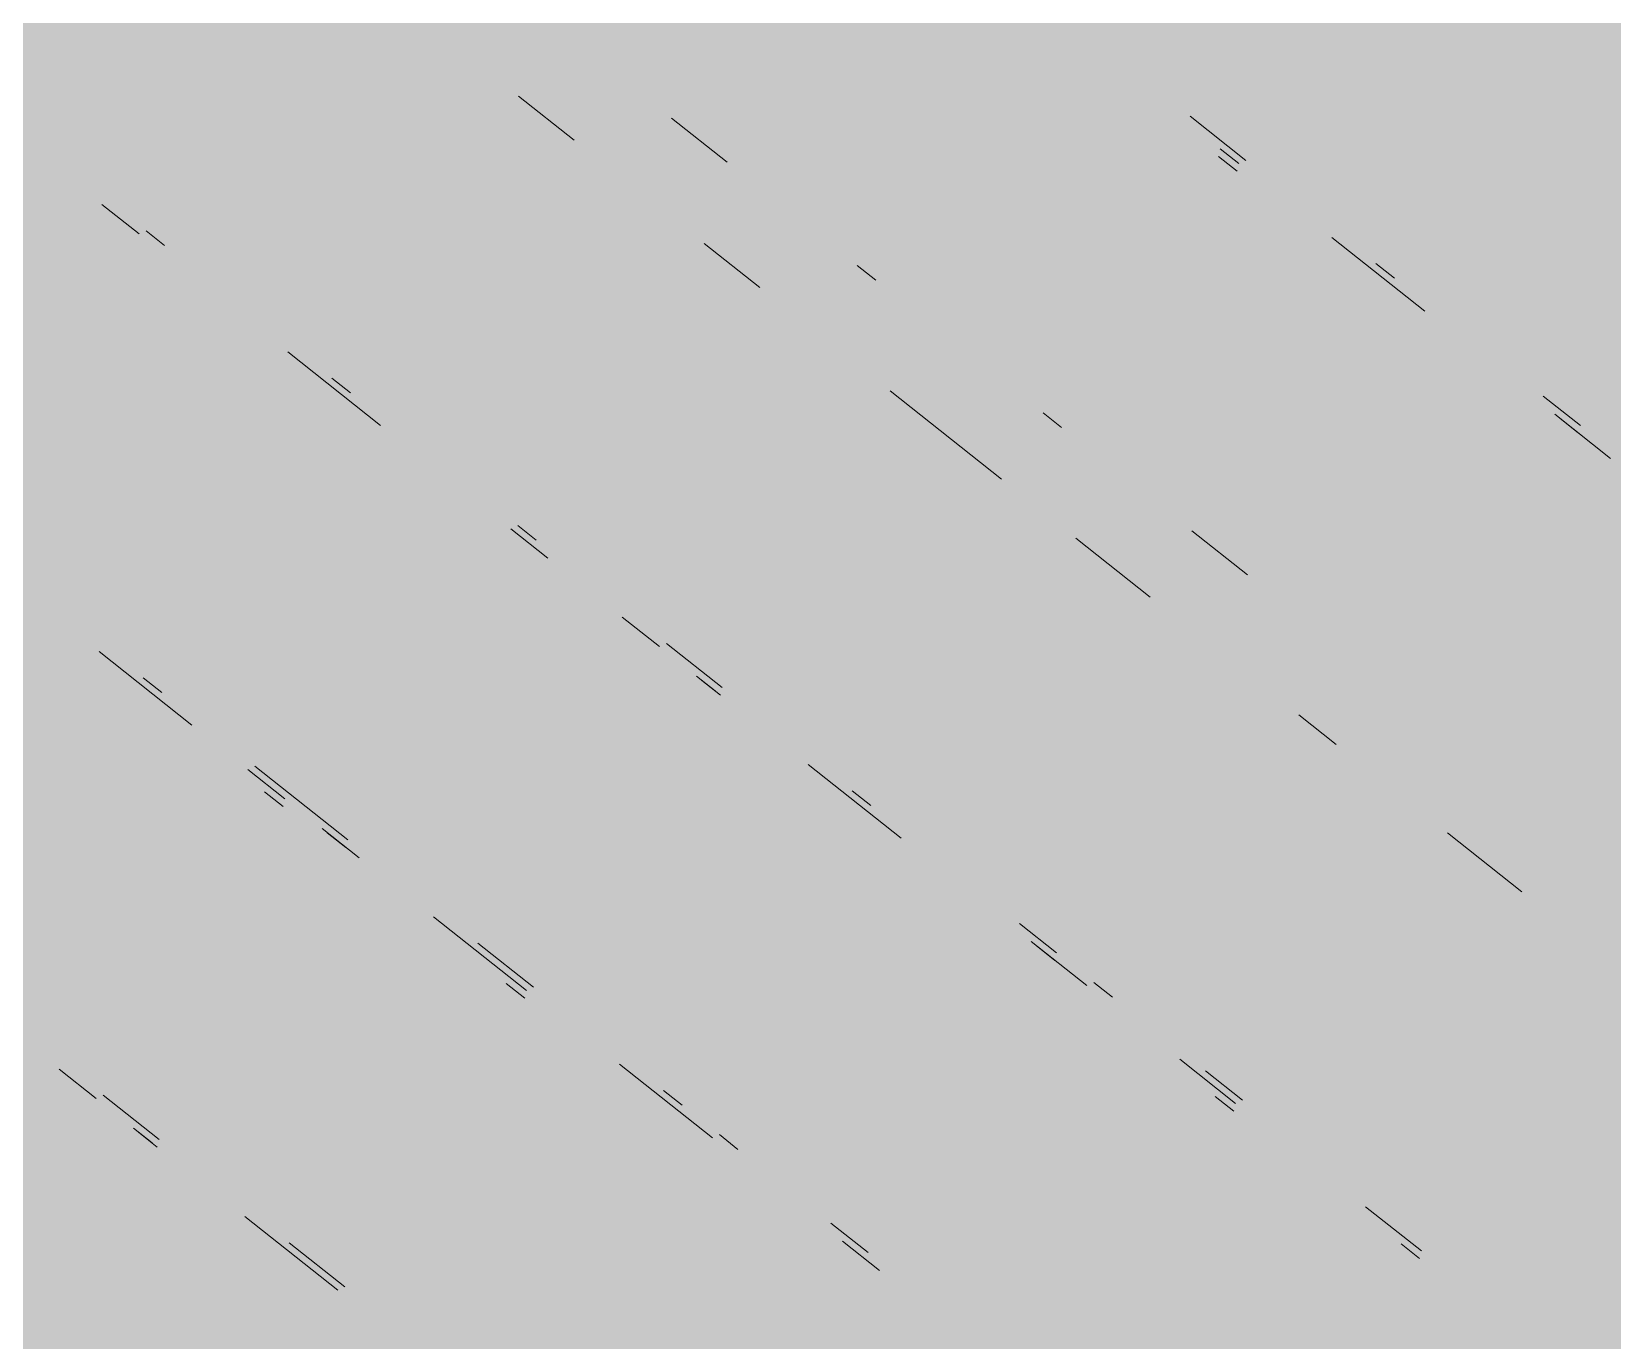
# Paper-space layout '03 3D Building and Roof' of a CAD drawing. Header units: millimetres. Extents: x 5 to 415, y 5 to 292.
# Drawn here: x 262.83 to 265.654, y 85.482 to 87.821 of the extents above; entities that cross this region are included whole.
import ezdxf

# ---------------------------------------------------------------- set-up
doc = ezdxf.new("R2010")
doc.units = ezdxf.units.MM
doc.layers.add('EXISTING', color=7, linetype='Continuous')
doc.layers.add('IMAGES', color=7, linetype='Continuous')

# ---------------------------------------------------------------- blocks, each defined once
blk = doc.blocks.new('SHEET_03')
at = {"layer": 'EXISTING', "color": 250, "lineweight": 9}
for p, q in [((263.6997, 87.7059), (263.7993, 87.6269)), ((264.0726, 87.5875), (263.973, 87.6665)), ((264.9992, 87.5909), (264.8996, 87.6699)), ((264.9836, 87.5714), (264.9504, 87.5977)), ((264.9535, 87.6114), (264.9867, 87.585)), ((262.9557, 87.5119), (263.0221, 87.4593)), ((263.0678, 87.4388), (263.0346, 87.4651)), ((265.1527, 87.4533), (265.3187, 87.3216)), ((264.0316, 87.4425), (264.1312, 87.3635)), ((264.3381, 87.3768), (264.3049, 87.4031)), ((265.2648, 87.3802), (265.2316, 87.4065)), ((263.2877, 87.2485), (263.4537, 87.1168)), ((263.3998, 87.1754), (263.3666, 87.2017)), ((264.3636, 87.1791), (264.5628, 87.0211)), ((265.5967, 87.1168), (265.5303, 87.1695)), ((264.6701, 87.1134), (264.6369, 87.1397)), ((265.551, 87.1373), (265.6506, 87.0582)), ((265.5936, 87.1032), (265.5604, 87.1295)), ((263.686, 86.9325), (263.7524, 86.8798)), ((263.7317, 86.912), (263.6985, 86.9383)), ((264.6956, 86.9157), (264.8283, 86.8104)), ((265.002, 86.85), (264.9024, 86.929)), ((263.8852, 86.7744), (263.9516, 86.7218)), ((264.0637, 86.6486), (263.9641, 86.7276)), ((262.9507, 86.713), (263.1167, 86.5813)), ((263.0628, 86.6399), (263.0296, 86.6662)), ((264.018, 86.6691), (264.0512, 86.6427)), ((264.0605, 86.635), (264.0274, 86.6613)), ((265.0939, 86.5997), (265.1603, 86.547)), ((263.2163, 86.5023), (263.2827, 86.4496)), ((263.3948, 86.3765), (263.2288, 86.5082)), ((264.2172, 86.511), (264.3832, 86.3794)), ((263.2796, 86.436), (263.2464, 86.4624)), ((264.3292, 86.4379), (264.2961, 86.4642)), ((263.3491, 86.397), (263.4155, 86.3443)), ((263.3916, 86.3629), (263.3584, 86.3892)), ((265.3595, 86.3889), (265.4922, 86.2836)), ((263.5483, 86.2389), (263.7142, 86.1072)), ((264.6612, 86.1745), (264.5948, 86.2272)), ((263.7267, 86.1131), (263.6271, 86.1921)), ((264.6155, 86.195), (264.7151, 86.116)), ((264.6581, 86.1609), (264.6249, 86.1872)), ((264.7608, 86.0955), (264.7276, 86.1218)), ((263.7111, 86.0936), (263.6779, 86.12)), ((264.8811, 85.9843), (264.9807, 85.9052)), ((262.8794, 85.9668), (262.9458, 85.9142)), ((263.8802, 85.9755), (264.0462, 85.8439)), ((264.9932, 85.9111), (264.9268, 85.9638)), ((263.9923, 85.9024), (263.9591, 85.9287)), ((263.0578, 85.841), (262.9582, 85.92)), ((264.9775, 85.8916), (264.9443, 85.918)), ((263.0121, 85.8615), (263.0453, 85.8351)), ((263.0547, 85.8274), (263.0215, 85.8537)), ((264.0919, 85.8234), (264.0587, 85.8497)), ((263.2113, 85.7034), (263.3773, 85.5717)), ((265.213, 85.7209), (265.3126, 85.6419)), ((264.3243, 85.639), (264.2579, 85.6917)), ((263.3898, 85.5776), (263.2902, 85.6566)), ((264.2786, 85.6595), (264.345, 85.6068)), ((265.3095, 85.6282), (265.2763, 85.6546))]:
    blk.add_line(p, q, dxfattribs=at)
at = {"layer": 'IMAGES', "color": 7}
for points in [[(262.7382, 87.8201), (263.22, 87.8201), (262.7382, 87.9165), (263.22, 87.9165)], [(263.22, 87.8201), (263.3164, 87.8201), (263.22, 87.9165), (263.3164, 87.9165)], [(263.3164, 87.8201), (263.4127, 87.8201), (263.3164, 87.9165), (263.4127, 87.9165)], [(263.4127, 87.8201), (263.5091, 87.8201), (263.4127, 87.9165), (263.5091, 87.9165)], [(263.5091, 87.8201), (263.7018, 87.8201), (263.5091, 87.9165), (263.7018, 87.9165)], [(263.7018, 87.8201), (263.7982, 87.8201), (263.7018, 87.9165), (263.7982, 87.9165)], [(263.7982, 87.8201), (263.8945, 87.8201), (263.7982, 87.9165), (263.8945, 87.9165)], [(263.8945, 87.8201), (263.9909, 87.8201), (263.8945, 87.9165), (263.9909, 87.9165)], [(263.9909, 87.8201), (264.3764, 87.8201), (263.9909, 87.9165), (264.3764, 87.9165)], [(264.3764, 87.8201), (264.4727, 87.8201), (264.3764, 87.9165), (264.4727, 87.9165)], [(264.4727, 87.8201), (264.5691, 87.8201), (264.4727, 87.9165), (264.5691, 87.9165)], [(264.5691, 87.8201), (264.7618, 87.8201), (264.5691, 87.9165), (264.7618, 87.9165)], [(264.7618, 87.8201), (264.8582, 87.8201), (264.7618, 87.9165), (264.8582, 87.9165)], [(264.8582, 87.8201), (265.4364, 87.8201), (264.8582, 87.9165), (265.4364, 87.9165)], [(265.4364, 87.8201), (265.5327, 87.8201), (265.4364, 87.9165), (265.5327, 87.9165)], [(265.5327, 87.8201), (265.7255, 87.8201), (265.5327, 87.9165), (265.7255, 87.9165)], [(262.7382, 87.7237), (262.8345, 87.7237), (262.7382, 87.8201), (262.8345, 87.8201)], [(262.8345, 87.7237), (262.9309, 87.7237), (262.8345, 87.8201), (262.9309, 87.8201)], [(262.9309, 87.7237), (263.3164, 87.7237), (262.9309, 87.8201), (263.3164, 87.8201)], [(263.3164, 87.7237), (263.4127, 87.7237), (263.3164, 87.8201), (263.4127, 87.8201)], [(263.4127, 87.7237), (263.5091, 87.7237), (263.4127, 87.8201), (263.5091, 87.8201)], [(263.5091, 87.7237), (263.6055, 87.7237), (263.5091, 87.8201), (263.6055, 87.8201)], [(263.6055, 87.7237), (263.8945, 87.7237), (263.6055, 87.8201), (263.8945, 87.8201)], [(263.8945, 87.7237), (264.0873, 87.7237), (263.8945, 87.8201), (264.0873, 87.8201)], [(264.0873, 87.7237), (264.4727, 87.7237), (264.0873, 87.8201), (264.4727, 87.8201)], [(264.4727, 87.7237), (264.5691, 87.7237), (264.4727, 87.8201), (264.5691, 87.8201)], [(264.5691, 87.7237), (264.6655, 87.7237), (264.5691, 87.8201), (264.6655, 87.8201)], [(264.6655, 87.7237), (264.8582, 87.7237), (264.6655, 87.8201), (264.8582, 87.8201)], [(264.8582, 87.7237), (264.9545, 87.7237), (264.8582, 87.8201), (264.9545, 87.8201)], [(264.9545, 87.7237), (265.0509, 87.7237), (264.9545, 87.8201), (265.0509, 87.8201)], [(265.0509, 87.7237), (265.6291, 87.7237), (265.0509, 87.8201), (265.6291, 87.8201)], [(265.6291, 87.7237), (265.7255, 87.7237), (265.6291, 87.8201), (265.7255, 87.8201)], [(262.6418, 87.6273), (262.8345, 87.6273), (262.6418, 87.7237), (262.8345, 87.7237)], [(262.8345, 87.6273), (262.9309, 87.6273), (262.8345, 87.7237), (262.9309, 87.7237)], [(262.9309, 87.6273), (263.5091, 87.6273), (262.9309, 87.7237), (263.5091, 87.7237)], [(263.5091, 87.6273), (263.6055, 87.6273), (263.5091, 87.7237), (263.6055, 87.7237)], [(263.6055, 87.6273), (263.7018, 87.6273), (263.6055, 87.7237), (263.7018, 87.7237)], [(263.7018, 87.6273), (263.7982, 87.6273), (263.7018, 87.7237), (263.7982, 87.7237)], [(263.7982, 87.6273), (263.8945, 87.6273), (263.7982, 87.7237), (263.8945, 87.7237)], [(263.8945, 87.6273), (263.9909, 87.6273), (263.8945, 87.7237), (263.9909, 87.7237)], [(263.9909, 87.6273), (264.0873, 87.6273), (263.9909, 87.7237), (264.0873, 87.7237)], [(264.0873, 87.6273), (264.1836, 87.6273), (264.0873, 87.7237), (264.1836, 87.7237)], [(264.1836, 87.6273), (264.6655, 87.6273), (264.1836, 87.7237), (264.6655, 87.7237)], [(264.6655, 87.6273), (264.7618, 87.6273), (264.6655, 87.7237), (264.7618, 87.7237)], [(264.7618, 87.6273), (264.8582, 87.6273), (264.7618, 87.7237), (264.8582, 87.7237)], [(264.8582, 87.6273), (264.9545, 87.6273), (264.8582, 87.7237), (264.9545, 87.7237)], [(264.9545, 87.6273), (265.0509, 87.6273), (264.9545, 87.7237), (265.0509, 87.7237)], [(265.0509, 87.6273), (265.1473, 87.6273), (265.0509, 87.7237), (265.1473, 87.7237)], [(265.1473, 87.6273), (265.6291, 87.6273), (265.1473, 87.7237), (265.6291, 87.7237)], [(265.6291, 87.6273), (265.7255, 87.6273), (265.6291, 87.7237), (265.7255, 87.7237)], [(262.7382, 87.5309), (262.8345, 87.5309), (262.7382, 87.6273), (262.8345, 87.6273)], [(262.8345, 87.5309), (262.9309, 87.5309), (262.8345, 87.6273), (262.9309, 87.6273)], [(262.9309, 87.5309), (263.0273, 87.5309), (262.9309, 87.6273), (263.0273, 87.6273)], [(263.0273, 87.5309), (263.6055, 87.5309), (263.0273, 87.6273), (263.6055, 87.6273)], [(263.6055, 87.5309), (263.7018, 87.5309), (263.6055, 87.6273), (263.7018, 87.6273)], [(263.7018, 87.5309), (263.7982, 87.5309), (263.7018, 87.6273), (263.7982, 87.6273)], [(263.7982, 87.5309), (263.8945, 87.5309), (263.7982, 87.6273), (263.8945, 87.6273)], [(263.8945, 87.5309), (263.9909, 87.5309), (263.8945, 87.6273), (263.9909, 87.6273)], [(263.9909, 87.5309), (264.1836, 87.5309), (263.9909, 87.6273), (264.1836, 87.6273)], [(264.1836, 87.5309), (264.28, 87.5309), (264.1836, 87.6273), (264.28, 87.6273)], [(264.28, 87.5309), (264.3764, 87.5309), (264.28, 87.6273), (264.3764, 87.6273)], [(264.3764, 87.5309), (264.7618, 87.5309), (264.3764, 87.6273), (264.7618, 87.6273)], [(264.7618, 87.5309), (264.8582, 87.5309), (264.7618, 87.6273), (264.8582, 87.6273)], [(264.8582, 87.5309), (265.0509, 87.5309), (264.8582, 87.6273), (265.0509, 87.6273)], [(265.0509, 87.5309), (265.1473, 87.5309), (265.0509, 87.6273), (265.1473, 87.6273)], [(265.1473, 87.5309), (265.2436, 87.5309), (265.1473, 87.6273), (265.2436, 87.6273)], [(265.2436, 87.5309), (265.7255, 87.5309), (265.2436, 87.6273), (265.7255, 87.6273)], [(262.7382, 87.4345), (262.8345, 87.4345), (262.7382, 87.5309), (262.8345, 87.5309)], [(262.8345, 87.4345), (262.9309, 87.4345), (262.8345, 87.5309), (262.9309, 87.5309)], [(262.9309, 87.4345), (263.0273, 87.4345), (262.9309, 87.5309), (263.0273, 87.5309)], [(263.0273, 87.4345), (263.1236, 87.4345), (263.0273, 87.5309), (263.1236, 87.5309)], [(263.1236, 87.4345), (263.22, 87.4345), (263.1236, 87.5309), (263.22, 87.5309)], [(263.22, 87.4345), (263.7018, 87.4345), (263.22, 87.5309), (263.7018, 87.5309)], [(263.7018, 87.4345), (263.7982, 87.4345), (263.7018, 87.5309), (263.7982, 87.5309)], [(263.7982, 87.4345), (263.8945, 87.4345), (263.7982, 87.5309), (263.8945, 87.5309)], [(263.8945, 87.4345), (264.0873, 87.4345), (263.8945, 87.5309), (264.0873, 87.5309)], [(264.0873, 87.4345), (264.28, 87.4345), (264.0873, 87.5309), (264.28, 87.5309)], [(264.28, 87.4345), (264.3764, 87.4345), (264.28, 87.5309), (264.3764, 87.5309)], [(264.3764, 87.4345), (264.4727, 87.4345), (264.3764, 87.5309), (264.4727, 87.5309)], [(264.4727, 87.4345), (264.8582, 87.4345), (264.4727, 87.5309), (264.8582, 87.5309)], [(264.8582, 87.4345), (264.9545, 87.4345), (264.8582, 87.5309), (264.9545, 87.5309)], [(264.9545, 87.4345), (265.0509, 87.4345), (264.9545, 87.5309), (265.0509, 87.5309)], [(265.0509, 87.4345), (265.1473, 87.4345), (265.0509, 87.5309), (265.1473, 87.5309)], [(265.1473, 87.4345), (265.2436, 87.4345), (265.1473, 87.5309), (265.2436, 87.5309)], [(265.2436, 87.4345), (265.34, 87.4345), (265.2436, 87.5309), (265.34, 87.5309)], [(265.34, 87.4345), (265.9182, 87.4345), (265.34, 87.5309), (265.9182, 87.5309)], [(262.3527, 87.3381), (262.8345, 87.3381), (262.3527, 87.4345), (262.8345, 87.4345)], [(262.8345, 87.3381), (263.0273, 87.3381), (262.8345, 87.4345), (263.0273, 87.4345)], [(263.0273, 87.3381), (263.22, 87.3381), (263.0273, 87.4345), (263.22, 87.4345)], [(263.22, 87.3381), (263.3164, 87.3381), (263.22, 87.4345), (263.3164, 87.4345)], [(263.3164, 87.3381), (263.4127, 87.3381), (263.3164, 87.4345), (263.4127, 87.4345)], [(263.4127, 87.3381), (263.7982, 87.3381), (263.4127, 87.4345), (263.7982, 87.4345)], [(263.7982, 87.3381), (263.9909, 87.3381), (263.7982, 87.4345), (263.9909, 87.4345)], [(263.9909, 87.3381), (264.0873, 87.3381), (263.9909, 87.4345), (264.0873, 87.4345)], [(264.0873, 87.3381), (264.1836, 87.3381), (264.0873, 87.4345), (264.1836, 87.4345)], [(264.1836, 87.3381), (264.28, 87.3381), (264.1836, 87.4345), (264.28, 87.4345)], [(264.28, 87.3381), (264.3764, 87.3381), (264.28, 87.4345), (264.3764, 87.4345)], [(264.3764, 87.3381), (264.4727, 87.3381), (264.3764, 87.4345), (264.4727, 87.4345)], [(264.4727, 87.3381), (264.5691, 87.3381), (264.4727, 87.4345), (264.5691, 87.4345)], [(264.5691, 87.3381), (264.6655, 87.3381), (264.5691, 87.4345), (264.6655, 87.4345)], [(264.6655, 87.3381), (265.1473, 87.3381), (264.6655, 87.4345), (265.1473, 87.4345)], [(265.1473, 87.3381), (265.34, 87.3381), (265.1473, 87.4345), (265.34, 87.4345)], [(265.34, 87.3381), (265.4364, 87.3381), (265.34, 87.4345), (265.4364, 87.4345)], [(265.4364, 87.3381), (266.0145, 87.3381), (265.4364, 87.4345), (266.0145, 87.4345)], [(262.4491, 87.2417), (262.9309, 87.2417), (262.4491, 87.3381), (262.9309, 87.3381)], [(262.9309, 87.2417), (263.0273, 87.2417), (262.9309, 87.3381), (263.0273, 87.3381)], [(263.0273, 87.2417), (263.1236, 87.2417), (263.0273, 87.3381), (263.1236, 87.3381)], [(263.1236, 87.2417), (263.3164, 87.2417), (263.1236, 87.3381), (263.3164, 87.3381)], [(263.3164, 87.2417), (263.4127, 87.2417), (263.3164, 87.3381), (263.4127, 87.3381)], [(263.4127, 87.2417), (263.5091, 87.2417), (263.4127, 87.3381), (263.5091, 87.3381)], [(263.5091, 87.2417), (263.9909, 87.2417), (263.5091, 87.3381), (263.9909, 87.3381)], [(263.9909, 87.2417), (264.0873, 87.2417), (263.9909, 87.3381), (264.0873, 87.3381)], [(264.0873, 87.2417), (264.1836, 87.2417), (264.0873, 87.3381), (264.1836, 87.3381)], [(264.1836, 87.2417), (264.28, 87.2417), (264.1836, 87.3381), (264.28, 87.3381)], [(264.28, 87.2417), (264.3764, 87.2417), (264.28, 87.3381), (264.3764, 87.3381)], [(264.3764, 87.2417), (264.4727, 87.2417), (264.3764, 87.3381), (264.4727, 87.3381)], [(264.4727, 87.2417), (264.5691, 87.2417), (264.4727, 87.3381), (264.5691, 87.3381)], [(264.5691, 87.2417), (264.6655, 87.2417), (264.5691, 87.3381), (264.6655, 87.3381)], [(264.6655, 87.2417), (264.7618, 87.2417), (264.6655, 87.3381), (264.7618, 87.3381)], [(264.7618, 87.2417), (265.2436, 87.2417), (264.7618, 87.3381), (265.2436, 87.3381)], [(265.2436, 87.2417), (265.4364, 87.2417), (265.2436, 87.3381), (265.4364, 87.3381)], [(265.4364, 87.2417), (265.5327, 87.2417), (265.4364, 87.3381), (265.5327, 87.3381)], [(265.5327, 87.2417), (265.6291, 87.2417), (265.5327, 87.3381), (265.6291, 87.3381)], [(265.6291, 87.2417), (266.1109, 87.2417), (265.6291, 87.3381), (266.1109, 87.3381)], [(262.5455, 87.1453), (263.1236, 87.1453), (262.5455, 87.2417), (263.1236, 87.2417)], [(263.1236, 87.1453), (263.22, 87.1453), (263.1236, 87.2417), (263.22, 87.2417)], [(263.22, 87.1453), (263.3164, 87.1453), (263.22, 87.2417), (263.3164, 87.2417)], [(263.3164, 87.1453), (263.4127, 87.1453), (263.3164, 87.2417), (263.4127, 87.2417)], [(263.4127, 87.1453), (263.5091, 87.1453), (263.4127, 87.2417), (263.5091, 87.2417)], [(263.5091, 87.1453), (263.6055, 87.1453), (263.5091, 87.2417), (263.6055, 87.2417)], [(263.6055, 87.1453), (264.0873, 87.1453), (263.6055, 87.2417), (264.0873, 87.2417)], [(264.0873, 87.1453), (264.1836, 87.1453), (264.0873, 87.2417), (264.1836, 87.2417)], [(264.1836, 87.1453), (264.28, 87.1453), (264.1836, 87.2417), (264.28, 87.2417)], [(264.28, 87.1453), (264.3764, 87.1453), (264.28, 87.2417), (264.3764, 87.2417)], [(264.3764, 87.1453), (264.4727, 87.1453), (264.3764, 87.2417), (264.4727, 87.2417)], [(264.4727, 87.0489), (264.5691, 87.0489), (264.4727, 87.2417), (264.5691, 87.2417)], [(264.5691, 87.1453), (264.6655, 87.1453), (264.5691, 87.2417), (264.6655, 87.2417)], [(264.6655, 87.1453), (264.8582, 87.1453), (264.6655, 87.2417), (264.8582, 87.2417)], [(264.8582, 87.1453), (265.2436, 87.1453), (264.8582, 87.2417), (265.2436, 87.2417)], [(265.2436, 87.1453), (265.34, 87.1453), (265.2436, 87.2417), (265.34, 87.2417)], [(265.34, 87.1453), (265.4364, 87.1453), (265.34, 87.2417), (265.4364, 87.2417)], [(265.4364, 87.1453), (265.6291, 87.1453), (265.4364, 87.2417), (265.6291, 87.2417)], [(265.6291, 87.1453), (265.7255, 87.1453), (265.6291, 87.2417), (265.7255, 87.2417)], [(262.7382, 87.0489), (263.22, 87.0489), (262.7382, 87.1453), (263.22, 87.1453)], [(263.22, 87.0489), (263.3164, 87.0489), (263.22, 87.1453), (263.3164, 87.1453)], [(263.3164, 87.0489), (263.4127, 87.0489), (263.3164, 87.1453), (263.4127, 87.1453)], [(263.4127, 87.0489), (263.5091, 87.0489), (263.4127, 87.1453), (263.5091, 87.1453)], [(263.5091, 87.0489), (263.6055, 87.0489), (263.5091, 87.1453), (263.6055, 87.1453)], [(263.6055, 87.0489), (263.7018, 87.0489), (263.6055, 87.1453), (263.7018, 87.1453)], [(263.7018, 87.0489), (263.7982, 87.0489), (263.7018, 87.1453), (263.7982, 87.1453)], [(263.7982, 87.0489), (264.1836, 87.0489), (263.7982, 87.1453), (264.1836, 87.1453)], [(264.1836, 87.0489), (264.28, 87.0489), (264.1836, 87.1453), (264.28, 87.1453)], [(264.28, 87.0489), (264.3764, 87.0489), (264.28, 87.1453), (264.3764, 87.1453)], [(264.3764, 87.0489), (264.4727, 87.0489), (264.3764, 87.1453), (264.4727, 87.1453)], [(264.5691, 87.0489), (264.7618, 87.0489), (264.5691, 87.1453), (264.7618, 87.1453)], [(264.7618, 87.0489), (264.8582, 87.0489), (264.7618, 87.1453), (264.8582, 87.1453)], [(264.8582, 87.0489), (264.9545, 87.0489), (264.8582, 87.1453), (264.9545, 87.1453)], [(264.9545, 87.0489), (265.34, 87.0489), (264.9545, 87.1453), (265.34, 87.1453)], [(265.34, 87.0489), (265.4364, 87.0489), (265.34, 87.1453), (265.4364, 87.1453)], [(265.4364, 87.0489), (265.5327, 87.0489), (265.4364, 87.1453), (265.5327, 87.1453)], [(265.5327, 87.0489), (265.7255, 87.0489), (265.5327, 87.1453), (265.7255, 87.1453)], [(262.7382, 86.9525), (262.8345, 86.9525), (262.7382, 87.0489), (262.8345, 87.0489)], [(262.8345, 86.9525), (263.3164, 86.9525), (262.8345, 87.0489), (263.3164, 87.0489)], [(263.3164, 86.9525), (263.5091, 86.9525), (263.3164, 87.0489), (263.5091, 87.0489)], [(263.5091, 86.9525), (263.7018, 86.9525), (263.5091, 87.0489), (263.7018, 87.0489)], [(263.7018, 86.9525), (263.7982, 86.9525), (263.7018, 87.0489), (263.7982, 87.0489)], [(263.7982, 86.9525), (263.8945, 86.9525), (263.7982, 87.0489), (263.8945, 87.0489)], [(263.8945, 86.9525), (264.28, 86.9525), (263.8945, 87.0489), (264.28, 87.0489)], [(264.28, 86.9525), (264.4727, 86.9525), (264.28, 87.0489), (264.4727, 87.0489)], [(264.4727, 86.9525), (264.5691, 86.9525), (264.4727, 87.0489), (264.5691, 87.0489)], [(264.5691, 86.9525), (264.6655, 86.9525), (264.5691, 87.0489), (264.6655, 87.0489)], [(264.6655, 86.9525), (264.7618, 86.9525), (264.6655, 87.0489), (264.7618, 87.0489)], [(264.7618, 86.9525), (264.8582, 86.9525), (264.7618, 87.0489), (264.8582, 87.0489)], [(264.8582, 86.9525), (264.9545, 86.9525), (264.8582, 87.0489), (264.9545, 87.0489)], [(264.9545, 86.9525), (265.0509, 86.9525), (264.9545, 87.0489), (265.0509, 87.0489)], [(265.0509, 86.9525), (265.4364, 86.9525), (265.0509, 87.0489), (265.4364, 87.0489)], [(265.4364, 86.9525), (265.5327, 86.9525), (265.4364, 87.0489), (265.5327, 87.0489)], [(265.5327, 86.9525), (265.6291, 86.9525), (265.5327, 87.0489), (265.6291, 87.0489)], [(265.6291, 86.9525), (265.8218, 86.9525), (265.6291, 87.0489), (265.8218, 87.0489)], [(262.6418, 86.8561), (262.8345, 86.8561), (262.6418, 86.9525), (262.8345, 86.9525)], [(262.8345, 86.8561), (263.0273, 86.8561), (262.8345, 86.9525), (263.0273, 86.9525)], [(263.0273, 86.8561), (263.5091, 86.8561), (263.0273, 86.9525), (263.5091, 86.9525)], [(263.5091, 86.8561), (263.6055, 86.8561), (263.5091, 86.9525), (263.6055, 86.9525)], [(263.6055, 86.8561), (263.7982, 86.8561), (263.6055, 86.9525), (263.7982, 86.9525)], [(263.7982, 86.8561), (263.8945, 86.8561), (263.7982, 86.9525), (263.8945, 86.9525)], [(263.8945, 86.8561), (263.9909, 86.8561), (263.8945, 86.9525), (263.9909, 86.9525)], [(263.9909, 86.8561), (264.4727, 86.8561), (263.9909, 86.9525), (264.4727, 86.9525)], [(264.4727, 86.8561), (264.5691, 86.8561), (264.4727, 86.9525), (264.5691, 86.9525)], [(264.5691, 86.8561), (264.6655, 86.8561), (264.5691, 86.9525), (264.6655, 86.9525)], [(264.6655, 86.8561), (264.8582, 86.8561), (264.6655, 86.9525), (264.8582, 86.9525)], [(264.8582, 86.8561), (264.9545, 86.8561), (264.8582, 86.9525), (264.9545, 86.9525)], [(264.9545, 86.8561), (265.0509, 86.8561), (264.9545, 86.9525), (265.0509, 86.9525)], [(265.0509, 86.8561), (265.1473, 86.8561), (265.0509, 86.9525), (265.1473, 86.9525)], [(265.1473, 86.8561), (265.6291, 86.8561), (265.1473, 86.9525), (265.6291, 86.9525)], [(265.6291, 86.8561), (265.7255, 86.8561), (265.6291, 86.9525), (265.7255, 86.9525)], [(262.7382, 86.7597), (262.9309, 86.7597), (262.7382, 86.8561), (262.9309, 86.8561)], [(262.9309, 86.7597), (263.0273, 86.7597), (262.9309, 86.8561), (263.0273, 86.8561)], [(263.0273, 86.7597), (263.1236, 86.7597), (263.0273, 86.8561), (263.1236, 86.8561)], [(263.1236, 86.7597), (263.6055, 86.7597), (263.1236, 86.8561), (263.6055, 86.8561)], [(263.6055, 86.7597), (263.7018, 86.7597), (263.6055, 86.8561), (263.7018, 86.8561)], [(263.7018, 86.7597), (263.7982, 86.7597), (263.7018, 86.8561), (263.7982, 86.8561)], [(263.7982, 86.7597), (263.8945, 86.7597), (263.7982, 86.8561), (263.8945, 86.8561)], [(263.8945, 86.7597), (263.9909, 86.7597), (263.8945, 86.8561), (263.9909, 86.8561)], [(263.9909, 86.7597), (264.0873, 86.7597), (263.9909, 86.8561), (264.0873, 86.8561)], [(264.0873, 86.7597), (264.5691, 86.7597), (264.0873, 86.8561), (264.5691, 86.8561)], [(264.5691, 86.7597), (264.6655, 86.7597), (264.5691, 86.8561), (264.6655, 86.8561)], [(264.6655, 86.7597), (264.7618, 86.7597), (264.6655, 86.8561), (264.7618, 86.8561)], [(264.7618, 86.7597), (264.8582, 86.7597), (264.7618, 86.8561), (264.8582, 86.8561)], [(264.8582, 86.7597), (264.9545, 86.7597), (264.8582, 86.8561), (264.9545, 86.8561)], [(264.9545, 86.7597), (265.0509, 86.7597), (264.9545, 86.8561), (265.0509, 86.8561)], [(265.0509, 86.7597), (265.1473, 86.7597), (265.0509, 86.8561), (265.1473, 86.8561)], [(265.1473, 86.7597), (265.2436, 86.7597), (265.1473, 86.8561), (265.2436, 86.8561)], [(265.2436, 86.7597), (265.7255, 86.7597), (265.2436, 86.8561), (265.7255, 86.8561)], [(262.7382, 86.6633), (262.8345, 86.6633), (262.7382, 86.7597), (262.8345, 86.7597)], [(262.8345, 86.6633), (263.0273, 86.6633), (262.8345, 86.7597), (263.0273, 86.7597)], [(263.0273, 86.6633), (263.1236, 86.6633), (263.0273, 86.7597), (263.1236, 86.7597)], [(263.1236, 86.6633), (263.22, 86.6633), (263.1236, 86.7597), (263.22, 86.7597)], [(263.22, 86.6633), (263.7018, 86.6633), (263.22, 86.7597), (263.7018, 86.7597)], [(263.7018, 86.6633), (263.7982, 86.6633), (263.7018, 86.7597), (263.7982, 86.7597)], [(263.7982, 86.6633), (263.8945, 86.6633), (263.7982, 86.7597), (263.8945, 86.7597)], [(263.8945, 86.6633), (264.0873, 86.6633), (263.8945, 86.7597), (264.0873, 86.7597)], [(264.0873, 86.6633), (264.1836, 86.6633), (264.0873, 86.7597), (264.1836, 86.7597)], [(264.1836, 86.6633), (264.28, 86.6633), (264.1836, 86.7597), (264.28, 86.7597)], [(264.28, 86.6633), (264.6655, 86.6633), (264.28, 86.7597), (264.6655, 86.7597)], [(264.6655, 86.6633), (264.7618, 86.6633), (264.6655, 86.7597), (264.7618, 86.7597)], [(264.7618, 86.6633), (264.8582, 86.6633), (264.7618, 86.7597), (264.8582, 86.7597)], [(264.8582, 86.6633), (264.9545, 86.6633), (264.8582, 86.7597), (264.9545, 86.7597)], [(264.9545, 86.6633), (265.0509, 86.6633), (264.9545, 86.7597), (265.0509, 86.7597)], [(265.0509, 86.6633), (265.1473, 86.6633), (265.0509, 86.7597), (265.1473, 86.7597)], [(265.1473, 86.6633), (265.2436, 86.6633), (265.1473, 86.7597), (265.2436, 86.7597)], [(265.2436, 86.6633), (265.34, 86.6633), (265.2436, 86.7597), (265.34, 86.7597)], [(265.34, 86.6633), (265.4364, 86.6633), (265.34, 86.7597), (265.4364, 86.7597)], [(265.4364, 86.6633), (265.8218, 86.6633), (265.4364, 86.7597), (265.8218, 86.7597)], [(262.3527, 86.5669), (262.8345, 86.5669), (262.3527, 86.6633), (262.8345, 86.6633)], [(262.8345, 86.5669), (262.9309, 86.5669), (262.8345, 86.6633), (262.9309, 86.6633)], [(262.9309, 86.5669), (263.0273, 86.5669), (262.9309, 86.6633), (263.0273, 86.6633)], [(263.0273, 86.5669), (263.1236, 86.5669), (263.0273, 86.6633), (263.1236, 86.6633)], [(263.1236, 86.5669), (263.22, 86.5669), (263.1236, 86.6633), (263.22, 86.6633)], [(263.22, 86.5669), (263.3164, 86.5669), (263.22, 86.6633), (263.3164, 86.6633)], [(263.3164, 86.5669), (263.8945, 86.5669), (263.3164, 86.6633), (263.8945, 86.6633)], [(263.8945, 86.5669), (263.9909, 86.5669), (263.8945, 86.6633), (263.9909, 86.6633)], [(263.9909, 86.5669), (264.1836, 86.5669), (263.9909, 86.6633), (264.1836, 86.6633)], [(264.1836, 86.5669), (264.28, 86.5669), (264.1836, 86.6633), (264.28, 86.6633)], [(264.28, 86.5669), (264.3764, 86.5669), (264.28, 86.6633), (264.3764, 86.6633)], [(264.3764, 86.5669), (264.7618, 86.5669), (264.3764, 86.6633), (264.7618, 86.6633)], [(264.7618, 86.5669), (264.8582, 86.5669), (264.7618, 86.6633), (264.8582, 86.6633)], [(264.8582, 86.5669), (264.9545, 86.5669), (264.8582, 86.6633), (264.9545, 86.6633)], [(264.9545, 86.5669), (265.0509, 86.5669), (264.9545, 86.6633), (265.0509, 86.6633)], [(265.0509, 86.5669), (265.2436, 86.5669), (265.0509, 86.6633), (265.2436, 86.6633)], [(265.2436, 86.5669), (265.34, 86.5669), (265.2436, 86.6633), (265.34, 86.6633)], [(265.34, 86.5669), (265.4364, 86.5669), (265.34, 86.6633), (265.4364, 86.6633)], [(265.4364, 86.5669), (265.5327, 86.5669), (265.4364, 86.6633), (265.5327, 86.6633)], [(265.5327, 86.5669), (266.0145, 86.5669), (265.5327, 86.6633), (266.0145, 86.6633)], [(262.4491, 86.4705), (262.9309, 86.4705), (262.4491, 86.5669), (262.9309, 86.5669)], [(262.9309, 86.4705), (263.0273, 86.4705), (262.9309, 86.5669), (263.0273, 86.5669)], [(263.0273, 86.4705), (263.1236, 86.4705), (263.0273, 86.5669), (263.1236, 86.5669)], [(263.1236, 86.4705), (263.3164, 86.4705), (263.1236, 86.5669), (263.3164, 86.5669)], [(263.3164, 86.4705), (263.4127, 86.4705), (263.3164, 86.5669), (263.4127, 86.5669)], [(263.4127, 86.4705), (263.9909, 86.4705), (263.4127, 86.5669), (263.9909, 86.5669)], [(263.9909, 86.4705), (264.0873, 86.4705), (263.9909, 86.5669), (264.0873, 86.5669)], [(264.0873, 86.4705), (264.1836, 86.4705), (264.0873, 86.5669), (264.1836, 86.5669)], [(264.1836, 86.4705), (264.28, 86.4705), (264.1836, 86.5669), (264.28, 86.5669)], [(264.28, 86.4705), (264.3764, 86.4705), (264.28, 86.5669), (264.3764, 86.5669)], [(264.3764, 86.4705), (264.4727, 86.4705), (264.3764, 86.5669), (264.4727, 86.5669)], [(264.4727, 86.4705), (264.9545, 86.4705), (264.4727, 86.5669), (264.9545, 86.5669)], [(264.9545, 86.4705), (265.0509, 86.4705), (264.9545, 86.5669), (265.0509, 86.5669)], [(265.0509, 86.4705), (265.1473, 86.4705), (265.0509, 86.5669), (265.1473, 86.5669)], [(265.1473, 86.4705), (265.2436, 86.4705), (265.1473, 86.5669), (265.2436, 86.5669)], [(265.2436, 86.4705), (265.34, 86.4705), (265.2436, 86.5669), (265.34, 86.5669)], [(265.34, 86.4705), (265.5327, 86.4705), (265.34, 86.5669), (265.5327, 86.5669)], [(265.5327, 86.4705), (265.6291, 86.4705), (265.5327, 86.5669), (265.6291, 86.5669)], [(265.6291, 86.4705), (266.1109, 86.4705), (265.6291, 86.5669), (266.1109, 86.5669)], [(262.5455, 86.3741), (263.0273, 86.3741), (262.5455, 86.4705), (263.0273, 86.4705)], [(263.0273, 86.3741), (263.1236, 86.3741), (263.0273, 86.4705), (263.1236, 86.4705)], [(263.1236, 86.3741), (263.22, 86.3741), (263.1236, 86.4705), (263.22, 86.4705)], [(263.22, 86.3741), (263.4127, 86.3741), (263.22, 86.4705), (263.4127, 86.4705)], [(263.4127, 86.3741), (263.5091, 86.3741), (263.4127, 86.4705), (263.5091, 86.4705)], [(263.5091, 86.3741), (263.6055, 86.3741), (263.5091, 86.4705), (263.6055, 86.4705)], [(263.6055, 86.3741), (264.0873, 86.3741), (263.6055, 86.4705), (264.0873, 86.4705)], [(264.0873, 86.3741), (264.1836, 86.3741), (264.0873, 86.4705), (264.1836, 86.4705)], [(264.1836, 86.3741), (264.28, 86.3741), (264.1836, 86.4705), (264.28, 86.4705)], [(264.28, 86.3741), (264.4727, 86.3741), (264.28, 86.4705), (264.4727, 86.4705)], [(264.4727, 86.3741), (264.5691, 86.3741), (264.4727, 86.4705), (264.5691, 86.4705)], [(264.5691, 86.3741), (265.0509, 86.3741), (264.5691, 86.4705), (265.0509, 86.4705)], [(265.0509, 86.3741), (265.1473, 86.3741), (265.0509, 86.4705), (265.1473, 86.4705)], [(265.1473, 86.3741), (265.2436, 86.3741), (265.1473, 86.4705), (265.2436, 86.4705)], [(265.2436, 86.3741), (265.34, 86.3741), (265.2436, 86.4705), (265.34, 86.4705)], [(265.34, 86.3741), (265.5327, 86.3741), (265.34, 86.4705), (265.5327, 86.4705)], [(265.5327, 86.3741), (265.6291, 86.3741), (265.5327, 86.4705), (265.6291, 86.4705)], [(265.6291, 86.3741), (265.7255, 86.3741), (265.6291, 86.4705), (265.7255, 86.4705)], [(262.6418, 86.2777), (263.22, 86.2777), (262.6418, 86.3741), (263.22, 86.3741)], [(263.22, 86.2777), (263.3164, 86.2777), (263.22, 86.3741), (263.3164, 86.3741)], [(263.3164, 86.2777), (263.4127, 86.2777), (263.3164, 86.3741), (263.4127, 86.3741)], [(263.4127, 86.2777), (263.5091, 86.2777), (263.4127, 86.3741), (263.5091, 86.3741)], [(263.5091, 86.2777), (263.6055, 86.2777), (263.5091, 86.3741), (263.6055, 86.3741)], [(263.6055, 86.2777), (263.7018, 86.2777), (263.6055, 86.3741), (263.7018, 86.3741)], [(263.7018, 86.2777), (264.1836, 86.2777), (263.7018, 86.3741), (264.1836, 86.3741)], [(264.1836, 86.2777), (264.28, 86.2777), (264.1836, 86.3741), (264.28, 86.3741)], [(264.28, 86.2777), (264.3764, 86.2777), (264.28, 86.3741), (264.3764, 86.3741)], [(264.3764, 86.2777), (264.4727, 86.2777), (264.3764, 86.3741), (264.4727, 86.3741)], [(264.4727, 86.2777), (264.5691, 86.2777), (264.4727, 86.3741), (264.5691, 86.3741)], [(264.5691, 86.2777), (264.6655, 86.2777), (264.5691, 86.3741), (264.6655, 86.3741)], [(264.6655, 86.2777), (265.2436, 86.2777), (264.6655, 86.3741), (265.2436, 86.3741)], [(265.2436, 86.2777), (265.34, 86.2777), (265.2436, 86.3741), (265.34, 86.3741)], [(265.34, 86.2777), (265.4364, 86.2777), (265.34, 86.3741), (265.4364, 86.3741)], [(265.4364, 86.2777), (265.5327, 86.2777), (265.4364, 86.3741), (265.5327, 86.3741)], [(265.5327, 86.2777), (265.6291, 86.2777), (265.5327, 86.3741), (265.6291, 86.3741)], [(265.6291, 86.2777), (265.7255, 86.2777), (265.6291, 86.3741), (265.7255, 86.3741)], [(262.7382, 86.1813), (262.8345, 86.1813), (262.7382, 86.2777), (262.8345, 86.2777)], [(262.8345, 86.1813), (263.3164, 86.1813), (262.8345, 86.2777), (263.3164, 86.2777)], [(263.3164, 86.1813), (263.4127, 86.1813), (263.3164, 86.2777), (263.4127, 86.2777)], [(263.4127, 86.1813), (263.5091, 86.1813), (263.4127, 86.2777), (263.5091, 86.2777)], [(263.5091, 86.1813), (263.7018, 86.1813), (263.5091, 86.2777), (263.7018, 86.2777)], [(263.7018, 86.1813), (263.7982, 86.1813), (263.7018, 86.2777), (263.7982, 86.2777)], [(263.7982, 86.1813), (264.28, 86.1813), (263.7982, 86.2777), (264.28, 86.2777)], [(264.28, 86.1813), (264.3764, 86.1813), (264.28, 86.2777), (264.3764, 86.2777)], [(264.3764, 86.1813), (264.4727, 86.1813), (264.3764, 86.2777), (264.4727, 86.2777)], [(264.4727, 86.1813), (264.6655, 86.1813), (264.4727, 86.2777), (264.6655, 86.2777)], [(264.6655, 86.1813), (264.7618, 86.1813), (264.6655, 86.2777), (264.7618, 86.2777)], [(264.7618, 86.1813), (264.8582, 86.1813), (264.7618, 86.2777), (264.8582, 86.2777)], [(264.8582, 86.1813), (265.4364, 86.1813), (264.8582, 86.2777), (265.4364, 86.2777)], [(265.4364, 86.1813), (265.5327, 86.1813), (265.4364, 86.2777), (265.5327, 86.2777)], [(265.5327, 86.1813), (265.6291, 86.1813), (265.5327, 86.2777), (265.6291, 86.2777)], [(265.6291, 86.1813), (265.8218, 86.1813), (265.6291, 86.2777), (265.8218, 86.2777)], [(262.7382, 86.0849), (262.8345, 86.0849), (262.7382, 86.1813), (262.8345, 86.1813)], [(262.8345, 86.0849), (262.9309, 86.0849), (262.8345, 86.1813), (262.9309, 86.1813)], [(262.9309, 86.0849), (263.4127, 86.0849), (262.9309, 86.1813), (263.4127, 86.1813)], [(263.4127, 86.0849), (263.5091, 86.0849), (263.4127, 86.1813), (263.5091, 86.1813)], [(263.5091, 86.0849), (263.6055, 86.0849), (263.5091, 86.1813), (263.6055, 86.1813)], [(263.6055, 86.0849), (263.7982, 86.0849), (263.6055, 86.1813), (263.7982, 86.1813)], [(263.7982, 86.0849), (263.8945, 86.0849), (263.7982, 86.1813), (263.8945, 86.1813)], [(263.8945, 86.0849), (264.4727, 86.0849), (263.8945, 86.1813), (264.4727, 86.1813)], [(264.4727, 86.0849), (264.5691, 86.0849), (264.4727, 86.1813), (264.5691, 86.1813)], [(264.5691, 86.0849), (264.7618, 86.0849), (264.5691, 86.1813), (264.7618, 86.1813)], [(264.7618, 86.0849), (264.8582, 86.0849), (264.7618, 86.1813), (264.8582, 86.1813)], [(264.8582, 86.0849), (264.9545, 86.0849), (264.8582, 86.1813), (264.9545, 86.1813)], [(264.9545, 86.0849), (265.4364, 86.0849), (264.9545, 86.1813), (265.4364, 86.1813)], [(265.4364, 86.0849), (265.5327, 86.0849), (265.4364, 86.1813), (265.5327, 86.1813)], [(265.5327, 86.0849), (265.6291, 86.0849), (265.5327, 86.1813), (265.6291, 86.1813)], [(265.6291, 86.0849), (265.8218, 86.0849), (265.6291, 86.1813), (265.8218, 86.1813)], [(262.7382, 85.9885), (262.8345, 85.9885), (262.7382, 86.0849), (262.8345, 86.0849)], [(262.8345, 85.9885), (262.9309, 85.9885), (262.8345, 86.0849), (262.9309, 86.0849)], [(262.9309, 85.9885), (263.0273, 85.9885), (262.9309, 86.0849), (263.0273, 86.0849)], [(263.0273, 85.9885), (263.5091, 85.9885), (263.0273, 86.0849), (263.5091, 86.0849)], [(263.5091, 85.9885), (263.6055, 85.9885), (263.5091, 86.0849), (263.6055, 86.0849)], [(263.6055, 85.9885), (263.7982, 85.9885), (263.6055, 86.0849), (263.7982, 86.0849)], [(263.7982, 85.9885), (263.8945, 85.9885), (263.7982, 86.0849), (263.8945, 86.0849)], [(263.8945, 85.9885), (263.9909, 85.9885), (263.8945, 86.0849), (263.9909, 86.0849)], [(263.9909, 85.9885), (264.0873, 85.9885), (263.9909, 86.0849), (264.0873, 86.0849)], [(264.0873, 85.9885), (264.5691, 85.9885), (264.0873, 86.0849), (264.5691, 86.0849)], [(264.5691, 85.9885), (264.6655, 85.9885), (264.5691, 86.0849), (264.6655, 86.0849)], [(264.6655, 85.9885), (264.7618, 85.9885), (264.6655, 86.0849), (264.7618, 86.0849)], [(264.7618, 85.9885), (264.8582, 85.9885), (264.7618, 86.0849), (264.8582, 86.0849)], [(264.8582, 85.9885), (264.9545, 85.9885), (264.8582, 86.0849), (264.9545, 86.0849)], [(264.9545, 85.9885), (265.5327, 85.9885), (264.9545, 86.0849), (265.5327, 86.0849)], [(265.5327, 85.9885), (265.6291, 85.9885), (265.5327, 86.0849), (265.6291, 86.0849)], [(265.6291, 85.9885), (265.7255, 85.9885), (265.6291, 86.0849), (265.7255, 86.0849)], [(262.7382, 85.8921), (262.8345, 85.8921), (262.7382, 85.9885), (262.8345, 85.9885)], [(262.8345, 85.8921), (263.0273, 85.8921), (262.8345, 85.9885), (263.0273, 85.9885)], [(263.0273, 85.8921), (263.1236, 85.8921), (263.0273, 85.9885), (263.1236, 85.9885)], [(263.1236, 85.8921), (263.7018, 85.8921), (263.1236, 85.9885), (263.7018, 85.9885)], [(263.7018, 85.8921), (263.7982, 85.8921), (263.7018, 85.9885), (263.7982, 85.9885)], [(263.7982, 85.8921), (263.8945, 85.8921), (263.7982, 85.9885), (263.8945, 85.9885)], [(263.8945, 85.8921), (263.9909, 85.8921), (263.8945, 85.9885), (263.9909, 85.9885)], [(263.9909, 85.8921), (264.0873, 85.8921), (263.9909, 85.9885), (264.0873, 85.9885)], [(264.0873, 85.8921), (264.1836, 85.8921), (264.0873, 85.9885), (264.1836, 85.9885)], [(264.1836, 85.8921), (264.6655, 85.8921), (264.1836, 85.9885), (264.6655, 85.9885)], [(264.6655, 85.8921), (264.7618, 85.8921), (264.6655, 85.9885), (264.7618, 85.9885)], [(264.7618, 85.8921), (264.8582, 85.8921), (264.7618, 85.9885), (264.8582, 85.9885)], [(264.8582, 85.8921), (265.0509, 85.8921), (264.8582, 85.9885), (265.0509, 85.9885)], [(265.0509, 85.8921), (265.6291, 85.8921), (265.0509, 85.9885), (265.6291, 85.9885)], [(265.6291, 85.8921), (265.7255, 85.8921), (265.6291, 85.9885), (265.7255, 85.9885)], [(262.3527, 85.7957), (262.8345, 85.7957), (262.3527, 85.8921), (262.8345, 85.8921)], [(262.8345, 85.7957), (262.9309, 85.7957), (262.8345, 85.8921), (262.9309, 85.8921)], [(262.9309, 85.7957), (263.1236, 85.7957), (262.9309, 85.8921), (263.1236, 85.8921)], [(263.1236, 85.7957), (263.22, 85.7957), (263.1236, 85.8921), (263.22, 85.8921)], [(263.22, 85.7957), (263.3164, 85.7957), (263.22, 85.8921), (263.3164, 85.8921)], [(263.3164, 85.7957), (263.7982, 85.7957), (263.3164, 85.8921), (263.7982, 85.8921)], [(263.7982, 85.7957), (263.8945, 85.7957), (263.7982, 85.8921), (263.8945, 85.8921)], [(263.8945, 85.7957), (263.9909, 85.7957), (263.8945, 85.8921), (263.9909, 85.8921)], [(263.9909, 85.7957), (264.0873, 85.7957), (263.9909, 85.8921), (264.0873, 85.8921)], [(264.0873, 85.7957), (264.1836, 85.7957), (264.0873, 85.8921), (264.1836, 85.8921)], [(264.1836, 85.7957), (264.28, 85.7957), (264.1836, 85.8921), (264.28, 85.8921)], [(264.28, 85.7957), (264.3764, 85.7957), (264.28, 85.8921), (264.3764, 85.8921)], [(264.3764, 85.7957), (264.8582, 85.7957), (264.3764, 85.8921), (264.8582, 85.8921)], [(264.8582, 85.7957), (264.9545, 85.7957), (264.8582, 85.8921), (264.9545, 85.8921)], [(264.9545, 85.7957), (265.1473, 85.7957), (264.9545, 85.8921), (265.1473, 85.8921)], [(265.1473, 85.7957), (265.2436, 85.7957), (265.1473, 85.8921), (265.2436, 85.8921)], [(265.2436, 85.7957), (265.34, 85.7957), (265.2436, 85.8921), (265.34, 85.8921)], [(265.34, 85.7957), (265.8218, 85.7957), (265.34, 85.8921), (265.8218, 85.8921)], [(262.4491, 85.6993), (263.0273, 85.6993), (262.4491, 85.7957), (263.0273, 85.7957)], [(263.0273, 85.6993), (263.1236, 85.6993), (263.0273, 85.7957), (263.1236, 85.7957)], [(263.1236, 85.6993), (263.3164, 85.6993), (263.1236, 85.7957), (263.3164, 85.7957)], [(263.3164, 85.6993), (263.4127, 85.6993), (263.3164, 85.7957), (263.4127, 85.7957)], [(263.4127, 85.6993), (263.8945, 85.6993), (263.4127, 85.7957), (263.8945, 85.7957)], [(263.8945, 85.6993), (263.9909, 85.6993), (263.8945, 85.7957), (263.9909, 85.7957)], [(263.9909, 85.6993), (264.0873, 85.6993), (263.9909, 85.7957), (264.0873, 85.7957)], [(264.0873, 85.6993), (264.28, 85.6993), (264.0873, 85.7957), (264.28, 85.7957)], [(264.28, 85.6993), (264.3764, 85.6993), (264.28, 85.7957), (264.3764, 85.7957)], [(264.3764, 85.6993), (264.4727, 85.6993), (264.3764, 85.7957), (264.4727, 85.7957)], [(264.4727, 85.6993), (264.9545, 85.6993), (264.4727, 85.7957), (264.9545, 85.7957)], [(264.9545, 85.6993), (265.0509, 85.6993), (264.9545, 85.7957), (265.0509, 85.7957)], [(265.0509, 85.6993), (265.1473, 85.6993), (265.0509, 85.7957), (265.1473, 85.7957)], [(265.1473, 85.6993), (265.2436, 85.6993), (265.1473, 85.7957), (265.2436, 85.7957)], [(265.2436, 85.6993), (265.34, 85.6993), (265.2436, 85.7957), (265.34, 85.7957)], [(265.34, 85.6993), (265.4364, 85.6993), (265.34, 85.7957), (265.4364, 85.7957)], [(265.4364, 85.6993), (265.9182, 85.6993), (265.4364, 85.7957), (265.9182, 85.7957)], [(262.5455, 85.6029), (263.0273, 85.6029), (262.5455, 85.6993), (263.0273, 85.6993)], [(263.0273, 85.6029), (263.1236, 85.6029), (263.0273, 85.6993), (263.1236, 85.6993)], [(263.1236, 85.6029), (263.22, 85.6029), (263.1236, 85.6993), (263.22, 85.6993)], [(263.22, 85.6029), (263.4127, 85.6029), (263.22, 85.6993), (263.4127, 85.6993)], [(263.4127, 85.6029), (263.5091, 85.6029), (263.4127, 85.6993), (263.5091, 85.6993)], [(263.5091, 85.6029), (264.0873, 85.6029), (263.5091, 85.6993), (264.0873, 85.6993)], [(264.0873, 85.6029), (264.1836, 85.6029), (264.0873, 85.6993), (264.1836, 85.6993)], [(264.1836, 85.6029), (264.3764, 85.6029), (264.1836, 85.6993), (264.3764, 85.6993)], [(264.3764, 85.6029), (264.4727, 85.6029), (264.3764, 85.6993), (264.4727, 85.6993)], [(264.4727, 85.6029), (264.5691, 85.6029), (264.4727, 85.6993), (264.5691, 85.6993)], [(264.5691, 85.6029), (265.0509, 85.6029), (264.5691, 85.6993), (265.0509, 85.6993)], [(265.0509, 85.6029), (265.1473, 85.6029), (265.0509, 85.6993), (265.1473, 85.6993)], [(265.1473, 85.6029), (265.2436, 85.6029), (265.1473, 85.6993), (265.2436, 85.6993)], [(265.2436, 85.6029), (265.4364, 85.6029), (265.2436, 85.6993), (265.4364, 85.6993)], [(265.4364, 85.6029), (265.5327, 85.6029), (265.4364, 85.6993), (265.5327, 85.6993)], [(265.5327, 85.6029), (265.6291, 85.6029), (265.5327, 85.6993), (265.6291, 85.6993)], [(265.6291, 85.6029), (266.0145, 85.6029), (265.6291, 85.6993), (266.0145, 85.6993)], [(262.6418, 85.5065), (263.1236, 85.5065), (262.6418, 85.6029), (263.1236, 85.6029)], [(263.1236, 85.5065), (263.22, 85.5065), (263.1236, 85.6029), (263.22, 85.6029)], [(263.22, 85.5065), (263.3164, 85.5065), (263.22, 85.6029), (263.3164, 85.6029)], [(263.3164, 85.5065), (263.5091, 85.5065), (263.3164, 85.6029), (263.5091, 85.6029)], [(263.5091, 85.5065), (264.1836, 85.5065), (263.5091, 85.6029), (264.1836, 85.6029)], [(264.1836, 85.5065), (264.28, 85.5065), (264.1836, 85.6029), (264.28, 85.6029)], [(264.28, 85.5065), (264.4727, 85.5065), (264.28, 85.6029), (264.4727, 85.6029)], [(264.4727, 85.5065), (264.5691, 85.5065), (264.4727, 85.6029), (264.5691, 85.6029)], [(264.5691, 85.5065), (264.6655, 85.5065), (264.5691, 85.6029), (264.6655, 85.6029)], [(264.6655, 85.5065), (265.1473, 85.5065), (264.6655, 85.6029), (265.1473, 85.6029)], [(265.1473, 85.5065), (265.2436, 85.5065), (265.1473, 85.6029), (265.2436, 85.6029)], [(265.2436, 85.5065), (265.34, 85.5065), (265.2436, 85.6029), (265.34, 85.6029)], [(265.34, 85.5065), (265.4364, 85.5065), (265.34, 85.6029), (265.4364, 85.6029)], [(265.4364, 85.5065), (265.5327, 85.5065), (265.4364, 85.6029), (265.5327, 85.6029)], [(265.5327, 85.5065), (265.6291, 85.5065), (265.5327, 85.6029), (265.6291, 85.6029)], [(265.6291, 85.5065), (265.7255, 85.5065), (265.6291, 85.6029), (265.7255, 85.6029)], [(262.6418, 85.4101), (263.3164, 85.4101), (262.6418, 85.5065), (263.3164, 85.5065)], [(263.3164, 85.4101), (263.4127, 85.4101), (263.3164, 85.5065), (263.4127, 85.5065)], [(263.4127, 85.4101), (263.5091, 85.4101), (263.4127, 85.5065), (263.5091, 85.5065)], [(263.5091, 85.4101), (263.6055, 85.4101), (263.5091, 85.5065), (263.6055, 85.5065)], [(263.6055, 85.4101), (263.7018, 85.4101), (263.6055, 85.5065), (263.7018, 85.5065)], [(263.7018, 85.4101), (263.7982, 85.4101), (263.7018, 85.5065), (263.7982, 85.5065)], [(263.7982, 85.4101), (264.28, 85.4101), (263.7982, 85.5065), (264.28, 85.5065)], [(264.28, 85.4101), (264.3764, 85.4101), (264.28, 85.5065), (264.3764, 85.5065)], [(264.3764, 85.4101), (264.4727, 85.4101), (264.3764, 85.5065), (264.4727, 85.5065)], [(264.4727, 85.4101), (264.6655, 85.4101), (264.4727, 85.5065), (264.6655, 85.5065)], [(264.6655, 85.4101), (265.34, 85.4101), (264.6655, 85.5065), (265.34, 85.5065)], [(265.34, 85.4101), (265.4364, 85.4101), (265.34, 85.5065), (265.4364, 85.5065)], [(265.4364, 85.4101), (265.5327, 85.4101), (265.4364, 85.5065), (265.5327, 85.5065)], [(265.5327, 85.4101), (265.6291, 85.4101), (265.5327, 85.5065), (265.6291, 85.5065)], [(265.6291, 85.4101), (265.7255, 85.4101), (265.6291, 85.5065), (265.7255, 85.5065)]]:
    blk.add_solid(points, dxfattribs=at)

psp = doc.layouts.new('03 3D Building and Roof')

# ---------------------------------------------------------------- block references
psp.add_blockref('SHEET_03', (0, 0))

doc.saveas('drawing.dxf')
